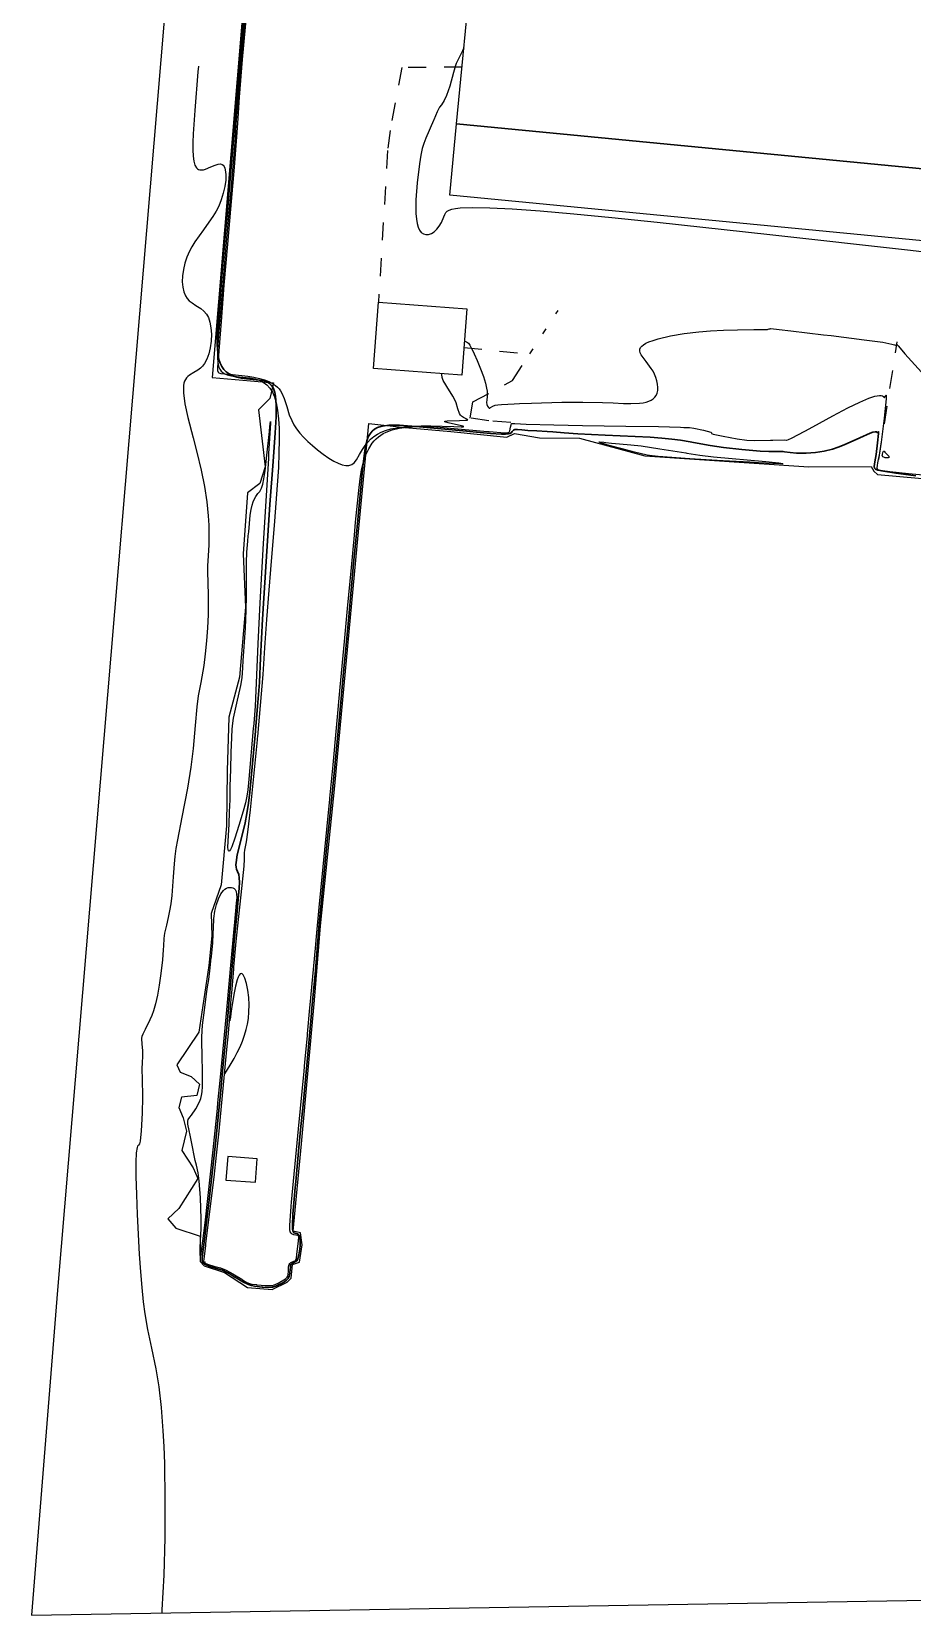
# Model space of a CAD drawing. Header units: metres. Extents: x 1233805 to 1234355, y 654698 to 655114.
# Drawn here: x 1233805.4 to 1233878.9, y 654698.2 to 654830.4 of the extents above; entities that cross this region are included whole.
import ezdxf

# ---------------------------------------------------------------- set-up
doc = ezdxf.new("R2010")
doc.units = ezdxf.units.M
doc.linetypes.add('ИИDash_05_15', pattern=[2, 0.5, -1.5])
doc.linetypes.add('ИИDash_15_15', pattern=[3, 1.5, -1.5])
for name, color, linetype, lineweight in [('ИИ_ГИДРОГРАФИЯ', 3, 'Continuous', 25), ('ИИ_ГОРИЗОНТАЛИ_ОСН', 32, 'Continuous', 25), ('ИИ_ГОРИЗОНТАЛИ_УТОЛЩ', 32, 'Continuous', 30), ('ИИ_ДОРОГИ_АД', 7, 'Continuous', 25), ('ИИ_СТРОЕНИЕ', 7, 'Continuous', 25), ('ИИ_УГОДЬЯ', 7, 'Continuous', 25)]:
    doc.layers.add(name, color=color, linetype=linetype, lineweight=lineweight)
doc.layers.add('Оформление точек', color=7, linetype='Continuous')

msp = doc.modelspace()

# ---------------------------------------------------------------- linework, layer by layer
at = {"layer": 'ИИ_ГИДРОГРАФИЯ'}
for points in [[(1233825.62170741, 654863.71700995), (1233820.4282702, 654801.53851389), (1233825.53528073, 654801.10682029), (1233825.24541219, 654799.78482924), (1233824.30444652, 654798.8329499), (1233824.84942669, 654794.09292335), (1233824.40389708, 654792.70707859), (1233823.36440145, 654791.91516414), (1233823.01788658, 654786.8172107), (1233823.21589158, 654782.36268913), (1233822.72076888, 654776.54513561), (1233821.82975864, 654773.17949365), (1233821.68124877, 654768.72497208), (1233821.63175364, 654764.12196794), (1233821.18367702, 654759.19305074), (1233820.34216191, 654756.81730738), (1233820.39165703, 654754.93651333), (1233820.14415691, 654752.46178897), (1233819.30436839, 654746.91322914), (1233817.47440875, 654744.18220209), (1233817.76548364, 654743.56044395), (1233818.67755452, 654743.19470468), (1233819.36554286, 654742.55972113), (1233819.14062273, 654741.60724581), (1233817.85726422, 654741.48818299), (1233817.64557956, 654740.62830602), (1233818.01602959, 654739.75520365), (1233818.29386901, 654738.64398245), (1233817.88645924, 654737.01542108), (1233818.83890814, 654735.57633523), (1233819.24105843, 654734.68748929), (1233817.63246481, 654732.19024767), (1233816.72314063, 654731.3343356), (1233817.40043646, 654730.53013776), (1233819.43234657, 654729.87408773), (1233819.41125512, 654727.75231765), (1233819.75577066, 654727.38837227), (1233821.4418665, 654726.84490068), (1233823.37415117, 654725.58631398), (1233825.42251377, 654725.41100198), (1233826.67877123, 654726.02643466), (1233827.01174336, 654726.36008655), (1233827.12274188, 654727.51388255), (1233827.7198239, 654727.69457672), (1233827.94679651, 654729.13893772), (1233827.81333248, 654730.15316575), (1233827.1980623, 654730.29293596), (1233827.8761065, 654737.58935259), (1233828.98004985, 654749.56437333), (1233829.47094415, 654755.7655063), (1233830.67033208, 654767.46732057), (1233832.52214459, 654787.49608746), (1233833.49851899, 654797.70322986), (1233836.53355111, 654797.37111614), (1233840.34629716, 654797.04639748), (1233845.02404288, 654796.57547592), (1233845.67624864, 654796.86631896), (1233847.76377191, 654796.5000201), (1233851.10276496, 654796.47349647), (1233856.55807591, 654794.99928308), (1233870.25799506, 654794.08127585), (1233875.46841461, 654794.11626275)], [(1233875.46841461, 654794.11626275), (1233875.67077549, 654793.73152431), (1233875.97446322, 654793.46040861), (1233886.2645268, 654792.53610907), (1233893.32168602, 654791.94881835), (1233900.58076904, 654791.2255415), (1233917.15292705, 654789.67897726), (1233923.4638481, 654789.0518495), (1233921.68321252, 654771.83542884), (1233921.28717115, 654767.73442386), (1233894.66006904, 654770.28379431), (1233894.2644707, 654767.01073254), (1233920.9064826, 654764.47036291), (1233919.08939746, 654745.17767037), (1233916.88706376, 654721.79812685), (1233915.746098, 654709.85169733), (1233916.45438189, 654709.56233132), (1233916.3863254, 654708.84306097), (1233915.8390245, 654708.72268637), (1233915.82057822, 654706.39865391), (1233916.07883385, 654704.83084832), (1233915.33955409, 654702.54397961), (1233901.55815483, 654703.79212177), (1233901.1426733, 654699.84157674)]]:
    msp.add_lwpolyline(points, dxfattribs=at)
at = {"layer": 'ИИ_ГОРИЗОНТАЛИ_ОСН'}
for points, elevation in [([(1233823.17549666, 654831.97316985), (1233822.88936414, 654828.67811574), (1233822.53631067, 654824.39110554), (1233822.41258723, 654822.6552496), (1233822.33279549, 654821.51931316), (1233822.05519157, 654818.14049636), (1233821.83206203, 654815.5790859), (1233821.62145323, 654813.16196192), (1233821.31072665, 654809.4492679), (1233821.13878438, 654807.30032293), (1233820.95882056, 654805.05160016), (1233820.95623768, 654805.0195845), (1233820.87375436, 654803.85800238), (1233820.86556311, 654803.14270865), (1233820.8877018, 654802.85326216), (1233820.92872529, 654802.60755309), (1233820.98963128, 654802.39969553), (1233821.07146104, 654802.2262376), (1233821.17778941, 654802.08081892), (1233821.31185904, 654801.95867759), (1233821.47575872, 654801.85786505), (1233821.6732233, 654801.77606177), (1233821.89896544, 654801.71335168), (1233822.17110824, 654801.66300424), (1233822.98581274, 654801.57840919), (1233822.98674139, 654801.57833133), (1233823.56359466, 654801.51871908), (1233823.9917577, 654801.43676736), (1233824.36833616, 654801.31393255), (1233824.69600697, 654801.14695404), (1233824.98929038, 654800.92534611), (1233825.24053884, 654800.65121047), (1233825.45144168, 654800.3226806), (1233825.62273792, 654799.93855415), (1233825.77230951, 654799.43263697), (1233825.88663163, 654798.82334944), (1233825.96637676, 654798.10722096), (1233826.01225199, 654797.27800488), (1233826.02483103, 654796.34018433), (1233826.00517798, 654795.26621292), (1233825.95309025, 654794.03248932), (1233825.86491754, 654792.55128567), (1233825.64282171, 654789.54186919), (1233825.2995945, 654785.50867933), (1233825.15100884, 654783.79990898), (1233824.9559519, 654781.35745664), (1233824.82900767, 654779.39761229), (1233824.80675702, 654778.9829971), (1233824.65512867, 654776.74290667), (1233824.2044836, 654771.58245481), (1233824.19053968, 654771.42663461), (1233824.17975182, 654771.30606526), (1233823.890061, 654768.23311883), (1233823.59899552, 654765.46775664), (1233823.37748823, 654763.59658087), (1233823.25873046, 654762.77525899), (1233823.13629145, 654762.09370303), (1233823.09627167, 654761.86502788), (1233823.09807436, 654761.72246912), (1233823.10514946, 654761.34076521), (1233823.0681882, 654760.75844188), (1233822.81205394, 654758.36093088), (1233822.58398458, 654756.30239364), (1233822.40179797, 654754.47477133), (1233822.21018143, 654752.32684222), (1233822.19661267, 654752.16941094), (1233822.13853193, 654751.49903692), (1233822.02688621, 654750.17313156), (1233821.96500068, 654749.35087099), (1233821.89707681, 654748.45392887), (1233821.72064261, 654746.52422763), (1233821.64487544, 654745.72325071), (1233821.50918268, 654744.28561347), (1233820.97465513, 654738.64815248), (1233820.77235432, 654736.62744133), (1233820.55807408, 654734.7935478), (1233819.87938043, 654729.25398061), (1233819.85496243, 654729.05590374), (1233819.72452469, 654727.97614447), (1233819.71416577, 654727.74764671), (1233819.76250559, 654727.66428785), (1233819.88301881, 654727.59249665), (1233820.12020337, 654727.5056178), (1233820.47503178, 654727.40452509), (1233820.56219762, 654727.38195147), (1233821.116967, 654727.22202609), (1233821.58919926, 654727.03389499), (1233822.16186165, 654726.73412165), (1233822.90888199, 654726.28033392), (1233822.97178147, 654726.2405957), (1233823.3337879, 654726.0178495), (1233823.53340812, 654725.92285617), (1233823.74047645, 654725.87191903), (1233824.11510842, 654725.82993537), (1233824.15091664, 654725.82650499), (1233824.18658801, 654725.82307913), (1233824.84712479, 654725.76747518), (1233825.27505669, 654725.7560138), (1233825.45968614, 654725.7702929), (1233825.61389971, 654725.80270296), (1233825.75374463, 654725.85571752), (1233825.92417603, 654725.94628131), (1233826.54161104, 654726.32489132), (1233826.69492813, 654726.44062315), (1233826.75233726, 654726.54090294), (1233826.77936514, 654726.69807655), (1233826.78771672, 654726.9294179), (1233826.78724615, 654726.9912959), (1233826.79965068, 654727.31204254), (1233826.85964902, 654727.51497819), (1233826.91794248, 654727.5963783), (1233826.99974522, 654727.66823946), (1233827.24108562, 654727.78864859), (1233827.26173404, 654727.79646457), (1233827.37335459, 654727.84511623), (1233827.42083299, 654727.8978501), (1233827.45645677, 654728.02602971), (1233827.50376805, 654728.3591188), (1233827.6363283, 654729.48905178), (1233827.65278343, 654729.77833136), (1233827.62771869, 654729.90023108), (1233827.56841998, 654729.94232162), (1233827.41914529, 654729.96811992), (1233827.41029431, 654729.96918738), (1233827.24034894, 654729.99871197), (1233827.11541383, 654730.04852556), (1233827.01912652, 654730.125059), (1233826.95288968, 654730.22859276), (1233826.90664213, 654730.42993386), (1233826.902615, 654730.75904391), (1233827.03167649, 654732.3599074), (1233827.03391194, 654732.384362), (1233827.06455425, 654732.71964683), (1233827.63052022, 654738.83741536), (1233828.09564901, 654743.64579848), (1233828.1703714, 654744.40812559), (1233828.37908354, 654746.5952721), (1233828.39473703, 654746.76490684), (1233828.59538473, 654748.93634255), (1233828.61787832, 654749.17949188), (1233829.05233191, 654753.89953285), (1233829.14238322, 654754.89983963), (1233829.3649468, 654757.3184356), (1233829.98893189, 654763.81235231), (1233830.23932373, 654766.350917), (1233830.24815734, 654766.4380971), (1233830.5172694, 654769.20811845), (1233831.12866175, 654775.68929092), (1233831.48539491, 654779.5226717), (1233831.73729621, 654782.2511778), (1233832.05367109, 654785.67798665), (1233832.30424312, 654788.39035805), (1233832.30424312, 654788.39035808), (1233832.40410311, 654789.45781074), (1233832.6698439, 654792.10964202), (1233832.78266375, 654793.07638468), (1233832.90809903, 654793.82498867), (1233833.06898957, 654794.49211885), (1233833.26736849, 654795.078222), (1233833.51173298, 654795.60180959), (1233833.79928307, 654796.05122478), (1233833.95959164, 654796.24865385), (1233834.13100692, 654796.42799265), (1233834.31359664, 654796.58931168), (1233834.50741038, 654796.73265434), (1233834.71535328, 654796.86012419), (1233834.94256661, 654796.97532614), (1233835.45500718, 654797.16902363), (1233836.04528058, 654797.31397276), (1233836.71502118, 654797.41058281), (1233837.45038995, 654797.45876379), (1233838.27309144, 654797.46158353), (1233839.18286684, 654797.42052987), (1233840.33774302, 654797.32841829), (1233843.42622073, 654797.0435318), (1233843.55300049, 654797.03111336), (1233844.85963298, 654796.92050266), (1233845.04320906, 654796.92223962), (1233845.15533139, 654796.94491912), (1233845.22548055, 654796.99408106), (1233845.27311116, 654797.08378967), (1233845.34605139, 654797.3972222), (1233845.38865796, 654797.59787713), (1233845.43577113, 654797.69309708), (1233845.51030086, 654797.7094284), (1233845.51510156, 654797.70907295), (1233845.59460595, 654797.70517992), (1233845.68711842, 654797.7004748), (1233845.70304237, 654797.69917508), (1233846.65556627, 654797.65574619), (1233848.94886961, 654797.58273282), (1233851.36116909, 654797.52904664), (1233854.96041, 654797.47964345), (1233857.69941493, 654797.44230929), (1233859.52488815, 654797.38625771), (1233859.80963478, 654797.37536), (1233859.96766212, 654797.37648563), (1233860.28647319, 654797.36956289), (1233860.64146885, 654797.32145054), (1233861.44419359, 654797.14710785), (1233862.06756968, 654796.96986992), (1233862.13808978, 654796.9314885), (1233862.13082699, 654796.89962368), (1233862.11939268, 654796.88184455), (1233862.13594621, 654796.86546565), (1233862.27237393, 654796.82048543), (1233863.11030464, 654796.64256023), (1233864.2660113, 654796.43366525), (1233865.06918252, 654796.32210489), (1233865.74687878, 654796.28664775), (1233867.04193707, 654796.30757787), (1233867.24512547, 654796.31329974), (1233868.1834198, 654796.33081219), (1233868.39048179, 654796.32630575), (1233868.42168044, 654796.32453662), (1233868.54262789, 654796.35506088), (1233868.81473398, 654796.48049791), (1233869.92730206, 654797.06953155), (1233870.58031421, 654797.42828241), (1233872.26791377, 654798.34967645), (1233873.51370138, 654799.00478525), (1233874.5137237, 654799.49677175), (1233875.25800915, 654799.81937312), (1233875.75514778, 654799.9834926), (1233876.14076173, 654800.04904664), (1233876.28990108, 654800.04458482), (1233876.40915462, 654800.01535438), (1233876.49723618, 654799.96210447), (1233876.55797079, 654799.88239172), (1233876.58036565, 654799.85876406), (1233876.63611195, 654799.96147307), (1233876.68723498, 654800.06499659), (1233876.70317728, 654800.07776496), (1233876.71458072, 654800.06681677), (1233876.71745964, 654799.76068758), (1233876.55686588, 654798.15037741), (1233876.29994188, 654796.15708133), (1233876.15244962, 654795.23594445), (1233875.99073625, 654794.40773277), (1233875.94623222, 654794.19089673), (1233875.92286874, 654794.01110857), (1233875.9462633, 654793.91422624), (1233876.02597613, 654793.85434161), (1233876.19811888, 654793.80662434), (1233877.01426877, 654793.68616101), (1233878.58207974, 654793.52426121), (1233883.82027017, 654793.06328076)], 0.5), ([(1233823.27939696, 654831.97223007), (1233822.93846243, 654828.07805519), (1233822.6838928, 654824.93935489), (1233822.57048527, 654823.19810023), (1233822.49242852, 654821.98957111), (1233822.25824771, 654819.10237095), (1233821.94939872, 654815.58169096), (1233821.69496541, 654812.68207247), (1233821.40827642, 654809.26080498), (1233821.16763363, 654806.22560764), (1233820.97353489, 654803.77673106), (1233820.96970669, 654803.72853385), (1233820.87287182, 654802.36608562), (1233820.87698818, 654802.12742328), (1233820.91385942, 654802.00043556), (1233820.99604322, 654801.92612778), (1233821.16113608, 654801.87906532), (1233822.11771016, 654801.78268263), (1233822.11850793, 654801.78261599), (1233823.39321494, 654801.64837175), (1233823.91000033, 654801.56341551), (1233824.37168855, 654801.46288316), (1233824.7879402, 654801.34396499), (1233825.15108985, 654801.20803011), (1233825.46143715, 654801.05496435), (1233825.71895946, 654800.88477318), (1233825.87489262, 654800.74954103), (1233826.01535483, 654800.59691145), (1233826.14163785, 654800.42550605), (1233826.25559797, 654800.23282168), (1233826.44986306, 654799.78455411), (1233826.65502026, 654799.12095898), (1233826.86463944, 654798.43882135), (1233827.067402, 654797.94351997), (1233827.25191863, 654797.60228233), (1233827.47820369, 654797.25793957), (1233827.74604352, 654796.91081848), (1233828.05512237, 654796.56132943), (1233828.4051985, 654796.20977638), (1233828.79556196, 654795.85689898), (1233829.22548293, 654795.50335916), (1233829.69392053, 654795.15001466), (1233830.16981945, 654794.82116255), (1233830.58597495, 654794.56811976), (1233830.95711038, 654794.38198091), (1233831.2883586, 654794.26031507), (1233831.58542492, 654794.20157333), (1233831.84776719, 654794.20649481), (1233832.07680781, 654794.27511621), (1233832.27336048, 654794.40769893), (1233832.48099407, 654794.66011054), (1233832.74162038, 654795.11469398), (1233832.98094983, 654795.54398667), (1233833.18964939, 654795.86621811), (1233833.41320718, 654796.15168182), (1233833.65458916, 654796.40191786), (1233833.92603236, 654796.62733174), (1233834.22331736, 654796.82226134), (1233834.54819717, 654796.98784607), (1233834.90166264, 654797.1245738), (1233835.35359459, 654797.25053216), (1233835.87899084, 654797.35221856), (1233836.47745075, 654797.42955777), (1233837.14873007, 654797.48251866), (1233837.88259784, 654797.51089267), (1233838.68983773, 654797.51562234), (1233840.61255494, 654797.45359036), (1233841.22177234, 654797.42918211), (1233841.40658207, 654797.43684293), (1233841.4248646, 654797.44955952), (1233841.39430601, 654797.46842915), (1233840.74334689, 654797.62073803), (1233840.12720908, 654797.75570137), (1233839.86698045, 654797.83886364), (1233839.84243894, 654797.86512205), (1233839.86570766, 654797.88807243), (1233840.05630104, 654797.92441514), (1233841.0692552, 654797.9651745), (1233841.59148743, 654797.97975311), (1233841.72853515, 654797.99272584), (1233841.77767446, 654798.0125772), (1233841.75143768, 654798.04190489), (1233841.63660857, 654798.09551199), (1233841.40801212, 654798.20435809), (1233841.25535316, 654798.30800567), (1233841.16070632, 654798.40972958), (1233841.08392733, 654798.53781029), (1233840.94889392, 654798.9410437), (1233840.79609195, 654799.41990529), (1233840.67691893, 654799.68570152), (1233840.51478153, 654799.99123372), (1233840.02281761, 654800.79118192), (1233839.93265465, 654800.93182949), (1233839.72130164, 654801.28872959), (1233839.62295092, 654801.54740114), (1233839.60155989, 654801.80326137), (1233839.6139918875, 654801.8643236592)], 1), ([(1233841.45606725, 654829.06831231), (1233841.32732246, 654828.80732802), (1233840.8154022, 654827.7521563), (1233840.71180584, 654827.50204742), (1233840.62780187, 654827.19163468), (1233840.57755387, 654826.99104949), (1233840.26705797, 654825.86255385), (1233839.99952198, 654825.07523689), (1233839.80831405, 654824.67305317), (1233839.56487851, 654824.30787749), (1233839.41928378, 654824.10078), (1233839.2110061, 654823.7154678), (1233838.9236669, 654823.05562599), (1233838.90061907, 654823.00072099), (1233838.27479536, 654821.52996521), (1233838.26825629, 654821.51485564), (1233838.09507338, 654821.08383774), (1233837.97157603, 654820.66363658), (1233837.85440558, 654820.10651184), (1233837.7371962, 654819.37323256), (1233837.54919701, 654817.79765923), (1233837.44749006, 654816.36056971), (1233837.43326294, 654815.75266798), (1233837.44310084, 654815.22077218), (1233837.47692781, 654814.76868294), (1233837.53458469, 654814.39838268), (1233837.6215383, 654814.0898863), (1233837.73916645, 654813.84161208), (1233837.88674343, 654813.65515754), (1233838.06275959, 654813.53246262), (1233838.26865693, 654813.47479641), (1233838.49656131, 654813.48629659), (1233838.73903974, 654813.56698635), (1233838.97817063, 654813.71110041), (1233839.19857563, 654813.91318543), (1233839.39267014, 654814.1713842), (1233839.56600908, 654814.4891029), (1233839.76452068, 654814.95053518), (1233839.8449346, 654815.14594379), (1233839.93036898, 654815.31283574), (1233840.04107282, 654815.4286958), (1233840.20571608, 654815.52347374), (1233840.43137905, 654815.59900836), (1233840.73734565, 654815.65957384), (1233841.12215564, 654815.70315105), (1233842.14796699, 654815.74130173), (1233843.60428023, 654815.71250311), (1233845.48734377, 654815.61340694), (1233847.82479657, 654815.44253822), (1233850.63824486, 654815.19828934), (1233853.7976093, 654814.89475767), (1233857.58310901, 654814.50818554), (1233866.98427226, 654813.49091175), (1233878.73611858, 654812.15744495), (1233892.19875735, 654810.58032926)], 1.5), ([(1233819.27993918, 654827.53917837), (1233819.2384316, 654827.04222821), (1233818.97039918, 654823.83320657), (1233818.8299413, 654821.88140604), (1233818.80472699, 654821.15659261), (1233818.80685898, 654820.54187914), (1233818.83748016, 654820.01585754), (1233818.8971146, 654819.59227905), (1233818.98603359, 654819.26926898), (1233819.10443572, 654819.04617352), (1233819.19012649, 654818.95855935), (1233819.29099536, 654818.89905085), (1233819.40770357, 654818.86723482), (1233819.54156095, 654818.86274282), (1233819.68896202, 654818.88424279), (1233819.85847531, 654818.9317566), (1233820.32315426, 654819.12384569), (1233820.677312, 654819.27545418), (1233820.91755449, 654819.34868601), (1233821.11154598, 654819.36415774), (1233821.26275916, 654819.31958021), (1233821.34626164, 654819.25308655), (1233821.4174135, 654819.15573885), (1233821.47557251, 654819.02840608), (1233821.52010582, 654818.87246242), (1233821.56635119, 654818.48175195), (1233821.55342034, 654818.00568455), (1233821.4821381, 654817.47350966), (1233821.35684837, 654816.91786046), (1233821.18476711, 654816.37037685), (1233820.97334237, 654815.85453394), (1233820.75365426, 654815.424589), (1233820.48375851, 654814.97641316), (1233820.15960821, 654814.50042863), (1233819.69480864, 654813.86977673), (1233818.971495, 654812.86181318), (1233818.72461224, 654812.46212139), (1233818.52287158, 654812.0833891), (1233818.31167914, 654811.59351142), (1233818.14265728, 654811.07846495), (1233818.02043735, 654810.55228193), (1233817.9490517, 654810.03218032), (1233817.93095502, 654809.53572058), (1233817.96685906, 654809.08066119), (1233818.05551326, 654808.68239736), (1233818.19431861, 654808.35247889), (1233818.33496602, 654808.1448373), (1233818.51664044, 654807.95560515), (1233818.74233852, 654807.77891299), (1233819.07475261, 654807.5656744), (1233819.46864604, 654807.30921855), (1233819.73703879, 654807.08385034), (1233819.95032113, 654806.83047508), (1233820.11086831, 654806.54202502), (1233820.24117762, 654806.1506256), (1233820.3241653, 654805.67940749), (1233820.35619949, 654805.1485015), (1233820.3353697, 654804.58805148), (1233820.26298196, 654804.0324534), (1233820.14345163, 654803.51581064), (1233819.98365562, 654803.06744009), (1233819.79050577, 654802.70648032), (1233819.63183421, 654802.5017909), (1233819.44217512, 654802.31987765), (1233819.2194111, 654802.15649995), (1233818.90810782, 654801.97101947), (1233818.52058721, 654801.7301017), (1233818.38963076, 654801.6207106), (1233818.28251981, 654801.50484958), (1233818.19228878, 654801.37303519), (1233818.12182787, 654801.22699034), (1233818.0700385, 654801.06441296), (1233818.03642095, 654800.88367634), (1233818.01816513, 654800.59190112), (1233818.03148968, 654800.24150427), (1233818.07647211, 654799.82993774), (1233818.15365358, 654799.35216357), (1233818.40020818, 654798.20548297), (1233818.8372936, 654796.4938707), (1233819.14698414, 654795.29984381), (1233819.49855314, 654793.80951933), (1233819.77429714, 654792.43199075), (1233819.97477904, 654791.16444814), (1233820.10042278, 654790.00421385), (1233820.14705646, 654789.20799717), (1233820.16089761, 654788.39918962), (1233820.1426757, 654787.58434559), (1233820.09016846, 654786.66779921), (1233820.04303744, 654785.82318734), (1233820.04861436, 654785.0543568), (1233820.05965474, 654784.69367074), (1233820.09534131, 654783.09774322), (1233820.08187834, 654781.73485371), (1233820.03458433, 654780.66136935), (1233819.95479493, 654779.55549011), (1233819.84730131, 654778.48330188), (1233819.7182453, 654777.50612535), (1233819.47175379, 654776.0996354), (1233819.26820827, 654774.96186645), (1233819.1434372, 654774.04488459), (1233819.00972434, 654772.4948118), (1233818.84620138, 654770.57518182), (1233818.65397305, 654769.01220731), (1233818.36221345, 654767.2687425), (1233817.88493767, 654764.83563382), (1233817.51791372, 654762.96702379), (1233817.39257454, 654762.22185172), (1233817.30233104, 654761.55840965), (1233817.24253764, 654760.95078599), (1233817.19537341, 654760.21801141), (1233817.17536319, 654759.87237161), (1233817.04479878, 654758.29974282), (1233816.96236004, 654757.61469642), (1233816.87228961, 654757.03128637), (1233816.75998486, 654756.47570245), (1233816.59966083, 654755.83016673), (1233816.44414414, 654755.17607622), (1233816.38406725, 654754.7209488), (1233816.35512281, 654754.11785931), (1233816.34280848, 654753.76884557), (1233816.27821562, 654752.92737622), (1233816.14033909, 654751.79813699), (1233815.99624006, 654750.81674979), (1233815.84909676, 654749.99202296), (1233815.69108097, 654749.28010773), (1233815.52204349, 654748.68198892), (1233815.38945412, 654748.30664695), (1233815.23385775, 654747.93212129), (1233814.823532, 654747.11706782), (1233814.62716824, 654746.73787282), (1233814.55426643, 654746.55196075), (1233814.51827785, 654746.39000097), (1233814.51452523, 654746.23856779), (1233814.54147531, 654746.03802451), (1233814.56190203, 654745.90875874), (1233814.60858079, 654745.36668706), (1233814.61268304, 654744.79755827), (1233814.58773369, 654744.46126152), (1233814.5542179, 654743.75982901), (1233814.57545404, 654743.02529483), (1233814.61083624, 654741.46973347), (1233814.57991185, 654740.13395799), (1233814.4962977, 654738.6750153), (1233814.40455199, 654737.80479848), (1233814.35081132, 654737.58080051), (1233814.28483131, 654737.46251312), (1233814.25422996, 654737.43968649), (1233814.19316644, 654737.38060142), (1233814.15045198, 654737.27396641), (1233814.09017259, 654736.83836956), (1233814.0608058, 654736.04264), (1233814.06331837, 654734.86615717), (1233814.09585574, 654733.3641186), (1233814.15388736, 654731.68390533), (1233814.32486897, 654728.37684094), (1233814.42861852, 654726.90955354), (1233814.54303712, 654725.57864912), (1233814.66670663, 654724.40051762), (1233814.79871543, 654723.38368195), (1233815.02213124, 654722.07241278), (1233815.35609401, 654720.52866313), (1233815.72377584, 654718.8151045), (1233815.97326132, 654717.3008177), (1233816.1700527, 654715.58830645), (1233816.31627355, 654713.62923839), (1233816.38140317, 654712.32298573), (1233816.43132213, 654710.90277482), (1233816.48154535, 654707.84502229), (1233816.46332485, 654704.68892177), (1233816.37775285, 654701.58394174), (1233816.23158254, 654698.70051838), (1233816.20941109, 654698.41196255)], -0.5), ([(1233841.4797263076, 654804.5876895508), (1233841.50831979, 654804.58418072), (1233841.67560977, 654804.51114909), (1233841.81869598, 654804.3957719), (1233841.93731074, 654804.24029361), (1233842.0910719, 654803.97382991), (1233842.10237544, 654803.95322015), (1233842.10828242, 654803.94245756), (1233842.31814428, 654803.52992011), (1233842.56669755, 654802.95572333), (1233842.84128981, 654802.25979757), (1233843.07128264, 654801.61941126), (1233843.24072943, 654801.07908898), (1233843.34745982, 654800.64662003), (1233843.3875443, 654800.3941167), (1233843.40399869, 654800.15822031), (1233843.39771448, 654799.93748508), (1233843.36747468, 654799.69042846), (1233843.34361562, 654799.45829174), (1233843.3611311, 654799.30122708), (1233843.41170641, 654799.15073852), (1233843.48901736, 654799.02788628), (1233843.56980869, 654798.97100053), (1233843.61589022, 654798.97821933), (1233843.68093051, 654799.02634446), (1233843.85668729, 654799.1475478), (1233844.06890896, 654799.22654519), (1233844.29197411, 654799.26874698), (1233844.59584509, 654799.2998926), (1233845.64524375, 654799.34560342), (1233846.09743497, 654799.36051858), (1233847.10491089, 654799.39929939), (1233849.63151108, 654799.48376763), (1233851.38943212, 654799.49586413), (1233853.01058324, 654799.46015067), (1233853.91972489, 654799.41549237), (1233854.76904798, 654799.3749099), (1233855.39351664, 654799.36556932), (1233856.11860533, 654799.39944118), (1233856.41515653, 654799.43912686), (1233856.67577201, 654799.49487399), (1233856.90447477, 654799.56783923), (1233857.0999499, 654799.65795422), (1233857.26282716, 654799.76551302), (1233857.39339115, 654799.89071114), (1233857.50459622, 654800.05481694), (1233857.58430146, 654800.24936563), (1233857.63147733, 654800.47190808), (1233857.64527515, 654800.71852777), (1233857.62510354, 654800.98636443), (1233857.57125394, 654801.266247), (1233857.48535933, 654801.54960432), (1233857.37051645, 654801.82614626), (1233857.247211, 654802.06036222), (1233857.09512172, 654802.30340245), (1233856.66016176, 654802.88318379), (1233856.41071437, 654803.20545275), (1233856.26451488, 654803.42528071), (1233856.17830644, 654803.60238555), (1233856.13910972, 654803.75883939), (1233856.14523863, 654803.90158724), (1233856.19697196, 654804.03419571), (1233856.29641389, 654804.16049527), (1233856.4449628, 654804.28142034), (1233856.64476694, 654804.3987093), (1233856.89818731, 654804.51373682), (1233857.25072569, 654804.64215021), (1233857.67341151, 654804.76951278), (1233858.68914574, 654805.00951878), (1233859.85280045, 654805.21207873), (1233861.0802276, 654805.36263143), (1233862.04730621, 654805.44103834), (1233863.12158364, 654805.49692345), (1233864.28948798, 654805.53018933), (1233865.65942878, 654805.54385201), (1233865.73031598, 654805.54417071), (1233866.78823103, 654805.56241803), (1233866.85327903, 654805.57676067), (1233866.94849665, 654805.59734186), (1233867.01381311, 654805.6088958), (1233867.08597357, 654805.62296998), (1233867.08830556, 654805.62367921), (1233867.7643127, 654805.55948407), (1233868.74484244, 654805.44077553), (1233871.48232056, 654805.11094608), (1233872.10919528, 654805.03680093), (1233874.88732119, 654804.70043399), (1233876.44008191, 654804.48361979), (1233877.18343776, 654804.3389406), (1233877.4137756, 654804.2715045), (1233877.53609762, 654804.21115277), (1233877.54379689, 654804.20649782), (1233877.58636484, 654804.3005051), (1233877.59694124, 654804.33256663), (1233877.60333713, 654804.30673192), (1233877.6028613, 654804.29695954), (1233877.70043584, 654804.17642179), (1233878.01992224, 654803.81677325), (1233878.27447432, 654803.52718048), (1233879.93358985, 654801.6696452)], 1), ([(1233821.48837662, 654743.42031843), (1233821.92532725, 654744.1429658), (1233822.25685909, 654744.70489324), (1233822.522699, 654745.19685768), (1233822.75792753, 654745.6836545), (1233822.96026431, 654746.16221633), (1233823.13272814, 654746.64115806), (1233823.27227627, 654747.11383502), (1233823.37888951, 654747.58018466), (1233823.45250138, 654748.03992657), (1233823.5002469, 654748.60180886), (1233823.50760407, 654749.19694367), (1233823.47424509, 654749.80779313), (1233823.40178897, 654750.40331002), (1233823.29104933, 654750.96053758), (1233823.15427166, 654751.40667121), (1233823.08063706, 654751.57272141), (1233823.00592627, 654751.69501267), (1233822.9319246, 654751.77064287), (1233822.86011892, 654751.79810987), (1233822.77593038, 654751.76725334), (1233822.69115461, 654751.667201), (1233822.60583033, 654751.49800085), (1233822.51997812, 654751.25969451), (1233822.38363839, 654750.7440475), (1233822.24526783, 654750.05401435), (1233822.05221263, 654748.84468481), (1233821.99453029, 654748.45575424), (1233821.94889522, 654748.14805398), (1233821.91226625, 654747.90107841), (1233821.91083092, 654747.89140052), (1233821.90539316, 654747.85473573)], 1)]:
    msp.add_lwpolyline(points, dxfattribs=dict(at, elevation=elevation))
for points, elevation in [([(1233822.06397342, 654771.49667943), (1233822.10300263, 654772.17820258), (1233822.14969258, 654772.68055302), (1233822.21391819, 654773.11381487), (1233822.31365653, 654773.59866688), (1233822.49188225, 654774.34878536), (1233822.82629165, 654775.83140371), (1233822.91771049, 654776.46272604), (1233822.98178862, 654777.31879215), (1233823.02098402, 654777.92330493), (1233823.07491863, 654778.6675145), (1233823.20890939, 654780.62051221), (1233823.27872356, 654782.11508622), (1233823.30144544, 654783.33014134), (1233823.29963663, 654784.88907984), (1233823.29875766, 654786.09099096), (1233823.32806765, 654786.95315511), (1233823.40467673, 654787.88920041), (1233823.44535261, 654788.33046543), (1233823.47480473, 654788.67403915), (1233823.61145105, 654790.05246317), (1233823.68317557, 654790.52602641), (1233823.76267719, 654790.89686658), (1233823.84741107, 654791.16877394), (1233823.95176753, 654791.40792728), (1233824.07639863, 654791.61896229), (1233824.25035704, 654791.85102821), (1233824.39259532, 654792.0391642), (1233824.53390183, 654792.29828981), (1233824.64382274, 654792.62970313), (1233824.74318526, 654793.09654714), (1233824.84370934, 654793.75607418), (1233824.99933814, 654795.05391704), (1233825.2067948, 654797.03796942), (1233825.24943101, 654797.45753067), (1233825.29511955, 654797.86685373), (1233825.29590767, 654797.72803097), (1233825.14344116, 654795.19602012), (1233825.11758608, 654794.78055391), (1233824.6830837, 654787.68764731), (1233824.39975446, 654782.73600485), (1233824.23002252, 654779.31048677), (1233824.0994837, 654776.05366131), (1233824.07642001, 654775.42717404), (1233824.01252377, 654774.10691421), (1233823.89402603, 654772.66621288), (1233823.89246639, 654772.64861153), (1233823.85781144, 654772.25743987), (1233823.48015502, 654768.01763723), (1233823.39461213, 654767.13774045), (1233823.31806328, 654766.58840884), (1233823.20633328, 654766.05006458), (1233823.02196393, 654765.3522156), (1233822.6653857, 654764.1445876), (1233822.32240335, 654763.08827193), (1233822.0571414, 654762.38010042), (1233821.95616322, 654762.16205349), (1233821.87748291, 654762.03742799), (1233821.82495401, 654762.00309994), (1233821.78542041, 654762.03630174), (1233821.75858912, 654762.13722836), (1233821.74413239, 654762.30706952), (1233821.75045452, 654762.84401301), (1233821.80606937, 654763.78966982), (1233821.83577163, 654764.24948306), (1233821.88642132, 654765.27983675), (1233821.91528123, 654766.28521216), (1233821.92786522, 654766.87543427), (1233821.93960643, 654767.43154194), (1233821.97317234, 654768.81516972), (1233822.01583566, 654770.25408281), (1233822.06397342, 654771.49667943)], -0.5), ([(1233853.76963273, 654796.0708957), (1233854.42899457, 654796.01437695), (1233855.37463986, 654795.93167263), (1233856.24157236, 654795.83095487), (1233857.80322357, 654795.60227502), (1233859.98047705, 654795.24337249), (1233860.07532345, 654795.22722494), (1233861.14440419, 654795.05724831), (1233862.30171122, 654794.92887979), (1233866.65350783, 654794.52900848), (1233867.75902252, 654794.4346482), (1233867.75902681, 654794.43464825), (1233867.90503102, 654794.40571222), (1233868.03957718, 654794.36707776), (1233868.07026295, 654794.34115445), (1233867.82414446, 654794.32445528), (1233866.04257039, 654794.41901094), (1233865.31792613, 654794.46299442), (1233863.61592859, 654794.55847124), (1233862.60667603, 654794.61420343), (1233860.32383393, 654794.75955586), (1233857.65806313, 654794.95473636), (1233857.15693163, 654795.00724696), (1233856.75007738, 654795.06915623), (1233855.70716705, 654795.30537022), (1233854.65318124, 654795.58000901), (1233853.57774569, 654795.87578757), (1233852.85557267, 654796.09586747), (1233852.732571, 654796.14954774), (1233852.72696824, 654796.16400016), (1233852.75818486, 654796.1707201), (1233853.14434662, 654796.14005604), (1233853.30831716, 654796.12140459), (1233853.76963273, 654796.0708957)], -0.5), ([(1233876.3955927, 654795.12632825), (1233876.43358, 654795.29688897), (1233876.48073915, 654795.38524058), (1233876.53108246, 654795.38850334), (1233876.60407622, 654795.3245583), (1233876.61007922, 654795.31813056), (1233876.68838281, 654795.23843311), (1233876.76860953, 654795.158131), (1233876.92989553, 654794.96883835), (1233876.95429469, 654794.90636648), (1233876.94225157, 654794.86348828), (1233876.87870508, 654794.83473527), (1233876.76602912, 654794.82829482), (1233876.62601225, 654794.84572202), (1233876.50608691, 654794.88160243), (1233876.44132268, 654794.92088901), (1233876.40308025, 654794.97152434), (1233876.38885639, 654795.03554722), (1233876.3955927, 654795.12632825)], 0.5), ([(1233820.13512855, 654751.29339282), (1233820.26666676, 654752.27751377), (1233820.35564933, 654753.11145471), (1233820.3612224, 654753.16849934), (1233820.36825504, 654753.2403625), (1233820.4673375, 654754.32230646), (1233820.51945312, 654755.12420284), (1233820.53592873, 654755.59115603), (1233820.57465414, 654756.3980428), (1233820.65503234, 654757.00696785), (1233820.78367995, 654757.54710754), (1233820.95650582, 654758.03948027), (1233821.15744018, 654758.43899886), (1233821.26537162, 654758.59793985), (1233821.37692941, 654758.72755945), (1233821.49599845, 654758.83143153), (1233821.62383295, 654758.91090888), (1233821.75767544, 654758.96424187), (1233821.89330637, 654758.98972137), (1233822.02728305, 654758.98616601), (1233822.15145983, 654758.95323699), (1233822.25933367, 654758.89266776), (1233822.3451304, 654758.8076816), (1233822.42854547, 654758.64189567), (1233822.47011537, 654758.41621256), (1233822.47229805, 654758.1292703), (1233822.43561015, 654757.71062548), (1233822.43098189, 654757.66709811), (1233822.28235797, 654756.07020454), (1233822.20530821, 654755.21152471), (1233821.98826902, 654752.8037491), (1233821.6523837, 654749.072668), (1233821.5708449, 654748.15657201), (1233821.38113316, 654746.10460779), (1233821.0904165, 654743.13337061), (1233820.88159086, 654741.00333337), (1233820.83642547, 654740.54020611), (1233820.48036419, 654737.06762461), (1233819.80052502, 654730.99813705), (1233819.51950268, 654728.61121505), (1233819.46165984, 654728.22373194), (1233819.44578592, 654728.19813521), (1233819.43569173, 654728.27504565), (1233819.43156763, 654728.84111926), (1233819.45249935, 654729.57819028), (1233819.46982943, 654729.9038084), (1233819.50054964, 654730.60006138), (1233819.50460717, 654731.32517114), (1233819.45107236, 654733.06158729), (1233819.35053359, 654734.49940229), (1233819.25722457, 654735.16000194), (1233819.10700875, 654735.79133561), (1233819.00211018, 654736.19869545), (1233818.68708031, 654737.74664669), (1233818.57713264, 654738.31911438), (1233818.50057716, 654738.69917301), (1233818.4031703, 654739.20994706), (1233818.38433543, 654739.46402504), (1233818.42498805, 654739.61974122), (1233818.5543034, 654739.79710427), (1233818.70065549, 654739.98143157), (1233819.04853641, 654740.51209569), (1233819.36013146, 654741.08303486), (1233819.47579921, 654741.35753963), (1233819.54577702, 654741.61843723), (1233819.58846424, 654741.93398261), (1233819.61206253, 654742.36835113), (1233819.61991476, 654743.53933627), (1233819.58929778, 654744.99530278), (1233819.57893161, 654745.28265257), (1233819.56304111, 654745.75966444), (1233819.56420954, 654746.5235405), (1233819.62847874, 654747.47896779), (1233819.77591258, 654748.73940788), (1233819.9641276, 654750.10402117), (1233820.04817739, 654750.68802646), (1233820.13512855, 654751.29339282)], -0.5), ([(1233819.83121983, 654727.71459054), (1233819.83373184, 654727.71222226), (1233819.83972186, 654727.71047248), (1233819.84091239, 654727.71960075), (1233819.83762667, 654727.74542167), (1233819.83228688, 654727.72473026), (1233819.83121983, 654727.71459054)], 1)]:
    msp.add_lwpolyline(points, close=True, dxfattribs=dict(at, elevation=elevation))
at = {"layer": 'ИИ_ГОРИЗОНТАЛИ_УТОЛЩ'}
msp.add_lwpolyline([(1233823.05693999, 654831.80731285), (1233822.84026585, 654829.2781763), (1233822.38872854, 654823.8428562), (1233822.25492829, 654822.1162904), (1233822.17316246, 654821.04905521), (1233821.85213544, 654817.17862178), (1233821.69782721, 654815.38438209), (1233821.54794105, 654813.64185137), (1233821.21317689, 654809.63773081), (1233821.08562312, 654808.06750848), (1233820.94410622, 654806.32646926), (1233820.94281993, 654806.31079353), (1233820.85138354, 654804.89371772), (1233820.84611549, 654804.35089572), (1233820.8665805, 654803.87180715), (1233820.91481658, 654803.43669888), (1233820.99103685, 654803.05626668), (1233821.09568084, 654802.72835679), (1233821.22906265, 654802.45203965), (1233821.39747606, 654802.21665547), (1233821.6068713, 654802.01236022), (1233821.85778903, 654801.83860031), (1233822.15155276, 654801.69444767), (1233822.48081647, 654801.58148086), (1233822.85847824, 654801.49357376), (1233823.28606015, 654801.42899626), (1233823.85391532, 654801.37413575), (1233823.85557671, 654801.3739959), (1233824.60457952, 654801.28893552), (1233824.84832645, 654801.23065827), (1233825.04827507, 654801.1532017), (1233825.22226049, 654801.04708506), (1233825.36607403, 654800.91165311), (1233825.48383216, 654800.74299479), (1233825.57798951, 654800.53752255), (1233825.65105759, 654800.29089655), (1233825.70689716, 654799.99388798), (1233825.7458387, 654799.64479475), (1233825.76822966, 654799.24055276), (1233825.76473019, 654798.25974572), (1233825.6961503, 654796.93511959), (1233825.51335819, 654794.51941503), (1233825.23977688, 654790.9450368), (1233824.92226747, 654786.1988325), (1233824.63372199, 654781.36881493), (1233824.47088282, 654778.13426455), (1233824.36577434, 654776.08504036), (1233824.24669751, 654774.41969738), (1233824.04884011, 654772.1199814), (1233824.04150304, 654772.03762307), (1233824.01390026, 654771.72764962), (1233823.68510801, 654768.12537803), (1233823.5635513, 654766.93218863), (1233823.44922691, 654766.00615888), (1233823.31903325, 654765.16063617), (1233823.16817939, 654764.37009141), (1233822.79166735, 654762.79109087), (1233822.52625835, 654761.69529095), (1233822.41876462, 654761.07528636), (1233822.4082169, 654760.85956606), (1233822.42319575, 654760.67389324), (1233822.46301683, 654760.51045278), (1233822.53965816, 654760.3200123), (1233822.64218559, 654760.05210462), (1233822.69419806, 654759.78556187), (1233822.71135349, 654759.41971374), (1233822.69414809, 654758.9221941), (1233822.54681573, 654757.35117036), (1233822.50748323, 654756.98474588), (1233822.24774678, 654754.22030645), (1233822.20096044, 654753.69046783), (1233822.05870602, 654752.09469564), (1233821.83963496, 654749.62289978), (1233821.75174993, 654748.58117095), (1233821.63910499, 654747.27926833), (1233821.43101399, 654745.10211795), (1233821.26323315, 654743.36329204), (1233821.16641592, 654742.35087938), (1233820.72750966, 654737.85788855), (1233820.17929955, 654732.89584243), (1233819.6983535, 654728.92326652), (1233819.68321386, 654728.8014771), (1233819.5935947, 654728.03381384), (1233819.59711172, 654727.78070288), (1233819.63147742, 654727.69051978), (1233819.69305468, 654727.61528501), (1233819.79005063, 654727.54502006), (1233819.93230578, 654727.47277105), (1233820.30749889, 654727.3288559), (1233820.82585798, 654727.16457026), (1233820.98379734, 654727.11923606), (1233821.29058134, 654727.02640037), (1233821.51364921, 654726.93722421), (1233821.83560608, 654726.76536662), (1233822.32248202, 654726.462065), (1233822.35400606, 654726.44183558), (1233822.9762173, 654726.0649775), (1233823.46175187, 654725.84296148), (1233823.69942415, 654725.7692111), (1233823.96017325, 654725.71107797), (1233824.6097538, 654725.63027822), (1233824.62732958, 654725.62869076), (1233824.65127317, 654725.62652403), (1233825.12845427, 654725.59737578), (1233825.45775285, 654725.63193215), (1233825.79370006, 654725.74000669), (1233826.20313968, 654725.93481065), (1233826.456963, 654726.07748272), (1233826.64018409, 654726.20063708), (1233826.78283929, 654726.33970635), (1233826.86613456, 654726.51832583), (1233826.91814647, 654726.77843419), (1233826.94970342, 654727.13006261), (1233826.95406131, 654727.23970387), (1233826.96565002, 654727.41783954), (1233826.99438355, 654727.51435445), (1233827.07432303, 654727.59552649), (1233827.23144017, 654727.66332969), (1233827.24193819, 654727.66691486), (1233827.42602781, 654727.75586098), (1233827.49027969, 654727.8196473), (1233827.54238985, 654727.90160877), (1233827.63174157, 654728.17299889), (1233827.71132382, 654728.63526667), (1233827.76548843, 654729.07262237), (1233827.78395619, 654729.39631634), (1233827.75977363, 654729.7333583), (1233827.72730138, 654729.85938904), (1233827.68165818, 654729.95513293), (1233827.62862199, 654730.017401), (1233827.55986944, 654730.06449236), (1233827.35842871, 654730.12255178), (1233827.35386227, 654730.12331454), (1233827.24289442, 654730.16244559), (1233827.17692805, 654730.26095867), (1233827.13673243, 654730.44762262), (1233827.12224137, 654730.73281431), (1233827.16797252, 654731.71883919), (1233827.33097521, 654733.60452432), (1233827.33695125, 654733.66946386), (1233827.4071878, 654734.43377633), (1233827.67181543, 654737.28845299), (1233827.8385931, 654739.02513865), (1233827.98687877, 654740.56608587), (1233828.34924694, 654744.45464817), (1233828.49105002, 654745.99162889), (1233828.72126414, 654748.48622754), (1233828.73138176, 654748.59576327), (1233829.04266998, 654752.05026448), (1233829.16254708, 654753.47520296), (1233829.37444615, 654755.96200038), (1233829.77482553, 654760.19033919), (1233830.06688953, 654763.09030774), (1233830.16993859, 654764.10590937), (1233830.60798644, 654768.50395436), (1233831.02663285, 654772.91339335), (1233831.42674748, 654777.22876231), (1233831.60865868, 654779.19837007), (1233831.82717072, 654781.56418911), (1233832.2383251, 654786.01227364), (1233832.23832512, 654786.01227387), (1233832.52574229, 654789.08461769), (1233833.01088006, 654794.10332253), (1233833.16731706, 654795.44738069), (1233833.24925824, 654795.89316691), (1233833.34549325, 654796.26048256), (1233833.46624347, 654796.57964583), (1233833.61164865, 654796.84350553), (1233833.78552843, 654797.05893555), (1233833.99119284, 654797.22995621), (1233834.22306511, 654797.35676437), (1233834.49815201, 654797.45394792), (1233834.81894378, 654797.52241905), (1233835.19010229, 654797.56318918), (1233835.60244583, 654797.57702466), (1233836.08214071, 654797.56628804), (1233837.42249298, 654797.46420904), (1233841.66540435, 654797.06085082), (1233841.925001, 654797.03542258), (1233843.67388956, 654796.87056818), (1233844.60048657, 654796.80893402), (1233844.93120716, 654796.80734227), (1233845.16826048, 654796.82849058), (1233845.32427267, 654796.87295223), (1233845.42380683, 654796.94756694), (1233845.47724561, 654797.02378121), (1233845.57606519, 654797.14095997), (1233845.7144335, 654797.19150291), (1233845.91771998, 654797.1958005), (1233846.29483672, 654797.16241019), (1233846.77500717, 654797.11819053), (1233847.5438859, 654797.08092306), (1233848.39029177, 654797.03907625), (1233848.86432115, 654796.99642227), (1233849.83049437, 654796.91239028), (1233850.95228107, 654796.84248548), (1233853.25000274, 654796.73624159), (1233857.01473041, 654796.55081455), (1233857.98722389, 654796.47900593), (1233858.81170444, 654796.39671207), (1233859.53000423, 654796.30072505), (1233860.33347312, 654796.1655377), (1233860.62276053, 654796.11364684), (1233862.01009692, 654795.87335136), (1233863.1345905, 654795.70826254), (1233864.64502599, 654795.5375022), (1233866.20019331, 654795.40782812), (1233866.92178706, 654795.37245106), (1233867.48397582, 654795.37348546), (1233867.502074, 654795.37397397), (1233867.84452646, 654795.37643901), (1233868.10217864, 654795.35501305), (1233868.2311582, 654795.33512317), (1233868.68388472, 654795.27476201), (1233869.22142096, 654795.23685344), (1233870.03458003, 654795.22562341), (1233870.79877992, 654795.27518772), (1233871.53171566, 654795.38666064), (1233872.22907198, 654795.55978917), (1233872.69783854, 654795.71624011), (1233873.21505318, 654795.91895902), (1233874.51186748, 654796.51135582), (1233875.36695505, 654796.90102259), (1233875.60918323, 654796.98128613), (1233875.79708571, 654797.01339466), (1233875.92788874, 654796.99701586), (1233876.00046548, 654796.93213461), (1233876.0114318, 654796.92058756), (1233876.03869746, 654796.97092495), (1233876.06367511, 654797.02160056), (1233876.07702304, 654797.02254781), (1233876.07836488, 654796.8730186), (1233875.99977032, 654796.0869826), (1233875.87399193, 654795.11209996), (1233875.77335799, 654794.49313077), (1233875.7188951, 654794.11966164), (1233875.73661159, 654793.9892654), (1233875.82390566, 654793.90019408), (1233876.01122111, 654793.82171172), (1233876.32957053, 654793.74262609), (1233877.50839724, 654793.54743676), (1233879.18502867, 654793.33838756)], dxfattribs=at)
at = {"layer": 'ИИ_ДОРОГИ_АД', "linetype": 'ИИDash_15_15'}
for points in [[(1233841.29837616, 654827.43684272), (1233836.26697966, 654827.42129149), (1233835.28202243, 654822.16857633), (1233835.07572016, 654820.47945845), (1233834.31473957, 654807.83047705)], [(1233841.43874105, 654804.03697862), (1233846.94461929, 654803.51396483)], [(1233876.09419088, 654794.70475027), (1233877.637728, 654804.5302487)], [(1233845.36568273, 654797.77932277), (1233843.53934947, 654797.9137398), (1233841.97978065, 654798.1498384), (1233842.20659973, 654799.49918115), (1233845.49532178, 654801.30205865), (1233846.94461929, 654803.51396483)]]:
    msp.add_lwpolyline(points, dxfattribs=at)
at = {"layer": 'ИИ_СТРОЕНИЕ'}
for points in [[(1233842.14505926, 654836.19625798), (1233932.39990691, 654827.47224477), (1233931.09708213, 654813.99378598), (1233840.84223448, 654822.71779919), (1233842.14505926, 654836.19625798)], [(1233931.09708213, 654813.99378598), (1233930.52199009, 654808.04413382), (1233840.26714244, 654816.76814703), (1233840.84223448, 654822.71779919), (1233931.09708213, 654813.99378598)], [(1233834.31473957, 654807.83047705), (1233841.68026705, 654807.28231643), (1233841.26788631, 654801.74123678), (1233833.90235883, 654802.2893974), (1233834.31473957, 654807.83047705)], [(1233821.73064733, 654736.53330578), (1233821.57728925, 654734.56300507), (1233824.04073191, 654734.37126335), (1233824.19408998, 654736.34156407), (1233821.73064733, 654736.53330578)]]:
    msp.add_lwpolyline(points, close=True, dxfattribs=at)
at = {"layer": 'ИИ_УГОДЬЯ', "linetype": 'ИИDash_05_15'}
msp.add_lwpolyline([(1233846.94461929, 654803.51396483), (1233849.32654889, 654807.14924662)], dxfattribs=at)
at = {"layer": 'Оформление точек', "color": 41}
msp.add_lwpolyline([(1234118.22104335, 655094.64752576), (1234087.59800437, 655090.37291663), (1234059.48229239, 655089.9032224), (1234043.42129298, 655091.71372342), (1234034.66623084, 655090.38602347), (1234028.2360811, 655086.88278027), (1234010.90710781, 655086.52068245), (1233982.67135103, 655082.29198002), (1233956.24014029, 655083.19907525), (1233946.65527013, 655081.45348852), (1233930.1993173, 655076.45825401), (1233877.21613158, 655076.52812731), (1233835.71209344, 655079.57085823), (1233829.4312175, 655025.74915668), (1233818.22074379, 654852.92659002), (1233807.50615591, 654725.36303495), (1233805.350995, 654698.22919145), (1234024.61714186, 654701.91992446), (1234177.24120892, 654711.68211789)], dxfattribs=at)

doc.saveas('drawing.dxf')
